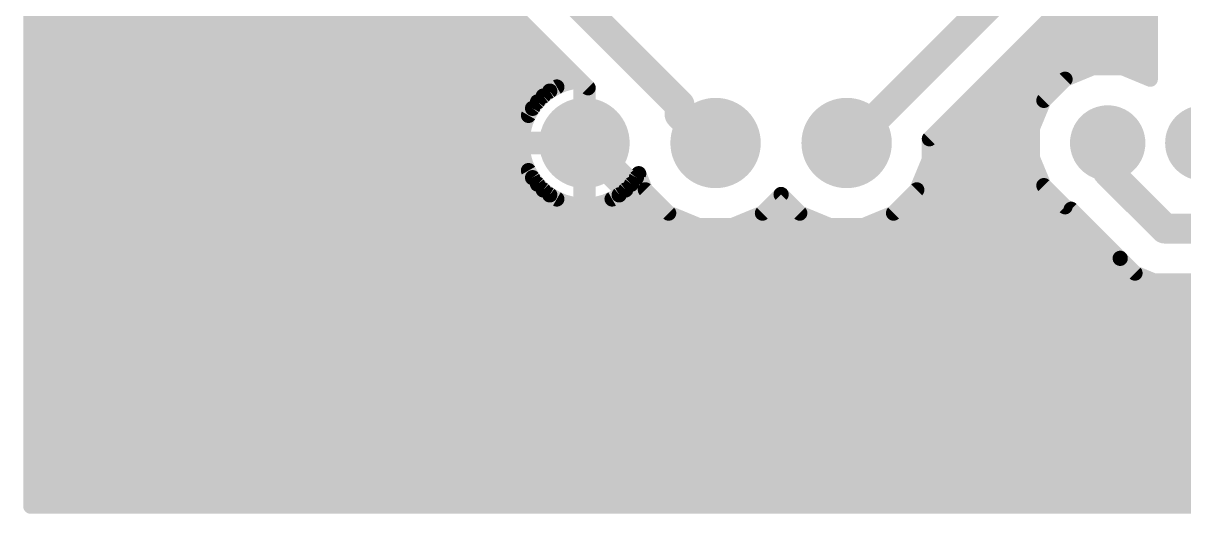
# Model space of a CAD drawing. Extents: x 5.3 to 94.7, y 6.6 to 67.
# Drawn here: x 5.33 to 36.32, y 6.6 to 19.71 of the extents above; entities that cross this region are included whole.
import ezdxf

# ---------------------------------------------------------------- set-up
doc = ezdxf.new("R2010")
doc.units = 0
doc.layers.add('16', color=175, linetype='CONTINUOUS')
doc.layers.add('17', color=82, linetype='CONTINUOUS')

# ---------------------------------------------------------------- blocks, each defined once
blk = doc.blocks.new('ROUNDP')
at = {"const_width": 0.5}
blk.add_lwpolyline([(0, -0.25, 1), (0, 0.25, 1), (0, -0.25)], format="xyb", dxfattribs=at)

msp = doc.modelspace()

# ---------------------------------------------------------------- linework, layer by layer
at = {"layer": '16'}
for points, const_width in [([(5.5372, 6.8072), (5.5372, 66.8428)], 0.4064), ([(34.036, 23.114), (27.432, 16.51)], 0.8), ([(35.4268, 22.805), (35.4268, 18.3131)], 0.4064), ([(18.542, 21.844), (22.86, 17.526)], 0.8), ([(29.5297, 16.6233), (34.8308, 21.9244)], 0.4064), ([(17.9608, 20.4408), (20.4168, 17.9848)], 0.4064), ([(5.5372, 19.9136), (18.488, 19.9136)], 0.4064), ([(32.82, 19.9136), (35.4268, 19.9136)], 0.4064), ([(5.5372, 19.5072), (18.8944, 19.5072)], 0.4064), ([(32.4136, 19.5072), (35.4268, 19.5072)], 0.4064), ([(5.5372, 19.1008), (19.3008, 19.1008)], 0.4064), ([(32.0072, 19.1008), (35.4268, 19.1008)], 0.4064), ([(5.5372, 18.6944), (19.7072, 18.6944)], 0.4064), ([(31.6008, 18.6944), (35.4268, 18.6944)], 0.4064), ([(33.8903, 18.5196), (33.1517, 18.2137)], 0.4064), ([(34.6897, 18.5196), (33.8903, 18.5196)], 0.4064), ([(35.4268, 18.2143), (34.6897, 18.5196)], 0.4064), ([(5.5372, 18.288), (20.1136, 18.288)], 0.4064), ([(19.7841, 18.0888), (19.5826, 18.0053)], 0.4064), ([(19.9947, 18.1452), (19.7841, 18.0888)], 0.4064), ([(20.211, 18.1737), (19.9947, 18.1452)], 0.4064), ([(20.2232, 18.1737), (20.211, 18.1737)], 0.4064), ([(20.2232, 16.6068), (20.2232, 18.1737)], 0.4064), ([(31.1944, 18.288), (33.3311, 18.288)], 0.4064), ([(33.1517, 18.2137), (32.5863, 17.6483)], 0.4064), ([(35.2489, 18.288), (35.4268, 18.288)], 0.4064), ([(35.4268, 18.3131), (35.4268, 18.2143)], 0.4064), ([(5.5372, 17.8816), (19.3746, 17.8816)], 0.4064), ([(19.3937, 17.8963), (19.2207, 17.7635)], 0.4064), ([(19.5826, 18.0053), (19.3937, 17.8963)], 0.4064), ([(20.2232, 17.8816), (20.4168, 17.8816)], 0.4064), ([(20.4168, 17.9848), (20.4168, 16.6068)], 0.4064), ([(30.788, 17.8816), (32.8196, 17.8816)], 0.4064), ([(5.5372, 17.4752), (18.9636, 17.4752)], 0.4064), ([(19.0665, 17.6093), (18.9337, 17.4363)], 0.4064), ([(19.2207, 17.7635), (19.0665, 17.6093)], 0.4064), ([(20.2232, 17.4752), (20.4168, 17.4752)], 0.4064), ([(22.86, 17.526), (22.86, 17.272)], 0.8), ([(22.86, 17.272), (23.622, 16.51)], 0.8), ([(30.3816, 17.4752), (32.5146, 17.4752)], 0.4064), ([(32.5863, 17.6483), (32.2804, 16.9097)], 0.4064), ([(18.8247, 17.2474), (18.7412, 17.0459)], 0.4064), ([(18.9337, 17.4363), (18.8247, 17.2474)], 0.4064), ([(5.5372, 17.0688), (18.7507, 17.0688)], 0.4064), ([(18.7412, 17.0459), (18.6848, 16.8353)], 0.4064), ([(20.2232, 17.0688), (20.4168, 17.0688)], 0.4064), ([(29.9752, 17.0688), (32.3463, 17.0688)], 0.4064), ([(32.2804, 16.9097), (32.2804, 16.1103)], 0.4064), ([(5.5372, 16.6624), (18.662, 16.6624)], 0.4064), ([(18.6848, 16.8353), (18.6563, 16.619)], 0.4064), ([(18.6563, 16.619), (18.6563, 16.6068)], 0.4064), ([(18.6563, 16.6068), (20.2232, 16.6068)], 0.4064), ([(24.384, 12.446), (20.32, 16.51)], 0.8), ([(20.2232, 16.6624), (20.4168, 16.6624)], 0.4064), ([(20.4168, 16.6068), (20.2232, 16.6068)], 0.4064), ([(20.2232, 16.6068), (20.2232, 16.4132)], 0.4064), ([(23.622, 16.51), (23.82, 16.51)], 0.8), ([(27.432, 16.51), (27.32, 16.51)], 0.8), ([(29.5297, 16.0705), (29.5297, 16.6233)], 0.4064), ([(29.5688, 16.6624), (32.2804, 16.6624)], 0.4064), ([(34.29, 15.748), (34.29, 16.51)], 0.8), ([(5.5372, 16.256), (18.6754, 16.256)], 0.4064), ([(20.2232, 16.4132), (18.6563, 16.4132)], 0.4064), ([(18.6563, 16.4132), (18.6563, 16.401)], 0.4064), ([(18.6563, 16.401), (18.6848, 16.1847)], 0.4064), ([(20.2232, 14.8463), (20.2232, 16.4132)], 0.4064), ([(20.2232, 16.4132), (20.4168, 16.4132)], 0.4064), ([(20.2232, 16.256), (20.4168, 16.256)], 0.4064), ([(20.4168, 16.4132), (20.4168, 14.8463)], 0.4064), ([(29.5297, 16.256), (32.2804, 16.256)], 0.4064), ([(18.6848, 16.1847), (18.7412, 15.9741)], 0.4064), ([(18.7412, 15.9741), (18.8247, 15.7726)], 0.4064), ([(29.1933, 15.2583), (29.5297, 16.0705)], 0.4064), ([(32.2804, 16.1103), (32.5863, 15.3717)], 0.4064), ([(35.814, 14.224), (34.29, 15.748)], 0.8), ([(5.5372, 15.8496), (18.7928, 15.8496)], 0.4064), ([(18.8247, 15.7726), (18.9337, 15.5837)], 0.4064), ([(20.2232, 15.8496), (20.4168, 15.8496)], 0.4064), ([(21.7063, 15.5837), (21.7678, 15.6903)], 0.4064), ([(21.7678, 15.6903), (21.9467, 15.2583)], 0.4064), ([(29.4382, 15.8496), (32.3884, 15.8496)], 0.4064), ([(5.5372, 15.4432), (19.0415, 15.4432)], 0.4064), ([(18.9337, 15.5837), (19.0665, 15.4107)], 0.4064), ([(19.0665, 15.4107), (19.2207, 15.2565)], 0.4064), ([(20.2232, 15.4432), (20.4168, 15.4432)], 0.4064), ([(21.4193, 15.2565), (21.5735, 15.4107)], 0.4064), ([(21.5735, 15.4107), (21.7063, 15.5837)], 0.4064), ([(21.5985, 15.4432), (21.8701, 15.4432)], 0.4064), ([(29.2699, 15.4432), (32.5567, 15.4432)], 0.4064), ([(32.5863, 15.3717), (33.1517, 14.8063)], 0.4064), ([(5.5372, 15.0368), (19.5443, 15.0368)], 0.4064), ([(19.2207, 15.2565), (19.3937, 15.1237)], 0.4064), ([(19.3937, 15.1237), (19.5826, 15.0147)], 0.4064), ([(19.5826, 15.0147), (19.7841, 14.9312)], 0.4064), ([(20.2232, 15.0368), (20.4168, 15.0368)], 0.4064), ([(20.8559, 14.9312), (21.0574, 15.0147)], 0.4064), ([(21.0574, 15.0147), (21.2463, 15.1237)], 0.4064), ([(21.0957, 15.0368), (22.1682, 15.0368)], 0.4064), ([(21.2463, 15.1237), (21.4193, 15.2565)], 0.4064), ([(21.9467, 15.2583), (22.5683, 14.6367)], 0.4064), ([(25.0717, 14.6367), (25.57, 15.135)], 0.4064), ([(25.4718, 15.0368), (25.6682, 15.0368)], 0.4064), ([(25.57, 15.135), (26.0683, 14.6367)], 0.4064), ([(28.5717, 14.6367), (29.1933, 15.2583)], 0.4064), ([(28.9718, 15.0368), (32.9212, 15.0368)], 0.4064), ([(19.7841, 14.9312), (19.9947, 14.8748)], 0.4064), ([(19.9947, 14.8748), (20.211, 14.8463)], 0.4064), ([(20.211, 14.8463), (20.2232, 14.8463)], 0.4064), ([(20.4168, 14.8463), (20.429, 14.8463)], 0.4064), ([(20.429, 14.8463), (20.6453, 14.8748)], 0.4064), ([(20.6453, 14.8748), (20.8559, 14.9312)], 0.4064), ([(33.1517, 14.8063), (33.3148, 14.7388)], 0.4064), ([(33.3148, 14.7388), (34.6244, 13.4291)], 0.4064), ([(5.5372, 14.6304), (22.5835, 14.6304)], 0.4064), ([(22.5683, 14.6367), (23.3805, 14.3003)], 0.4064), ([(24.2595, 14.3003), (25.0717, 14.6367)], 0.4064), ([(25.0565, 14.6304), (26.0835, 14.6304)], 0.4064), ([(26.0683, 14.6367), (26.8805, 14.3003)], 0.4064), ([(27.7595, 14.3003), (28.5717, 14.6367)], 0.4064), ([(28.5565, 14.6304), (33.4232, 14.6304)], 0.4064), ([(43.434, 14.224), (35.814, 14.224)], 0.8), ([(5.5372, 14.224), (33.8296, 14.224)], 0.4064), ([(23.3805, 14.3003), (24.2595, 14.3003)], 0.4064), ([(26.8805, 14.3003), (27.7595, 14.3003)], 0.4064), ([(5.5372, 13.8176), (34.236, 13.8176)], 0.4064), ([(5.5372, 13.4112), (34.6424, 13.4112)], 0.4064), ([(34.6244, 13.4291), (35.0192, 13.0344)], 0.4064), ([(5.5372, 13.0048), (35.0907, 13.0048)], 0.4064), ([(35.0192, 13.0344), (35.5349, 12.8208)], 0.4064), ([(35.5349, 12.8208), (43.7131, 12.8208)], 0.4064), ([(5.5372, 12.5984), (50.1872, 12.5984)], 0.4064), ([(44.958, 12.446), (24.384, 12.446)], 0.8), ([(5.5372, 12.192), (50.5936, 12.192)], 0.4064), ([(5.5372, 11.7856), (51, 11.7856)], 0.4064), ([(5.5372, 11.3792), (51.4064, 11.3792)], 0.4064), ([(5.5372, 10.9728), (51.8128, 10.9728)], 0.4064), ([(5.5372, 10.5664), (52.2192, 10.5664)], 0.4064), ([(5.5372, 10.16), (52.6256, 10.16)], 0.4064), ([(5.5372, 9.7536), (53.032, 9.7536)], 0.4064), ([(5.5372, 9.3472), (53.4384, 9.3472)], 0.4064), ([(5.5372, 8.9408), (94.4628, 8.9408)], 0.4064), ([(5.5372, 8.5344), (94.4628, 8.5344)], 0.4064), ([(5.5372, 8.128), (94.4628, 8.128)], 0.4064), ([(5.5372, 7.7216), (94.4628, 7.7216)], 0.4064), ([(5.5372, 7.3152), (94.4628, 7.3152)], 0.4064), ([(5.5372, 6.9088), (94.4628, 6.9088)], 0.4064), ([(94.4628, 6.8072), (5.5372, 6.8072)], 0.4064)]:
    msp.add_lwpolyline(points, dxfattribs=dict(at, const_width=const_width))
for points, const_width in [([(5.5372, 19.6088, 1), (5.5372, 19.4056)], 0.2032), ([(18.8944, 19.4056, 1), (18.8944, 19.6088)], 0.2032), ([(32.4136, 19.6088, 1), (32.4136, 19.4056)], 0.2032), ([(35.4268, 19.4056, 1), (35.4268, 19.6088)], 0.2032), ([(5.5372, 19.2024, 1), (5.5372, 18.9992)], 0.2032), ([(19.3008, 18.9992, 1), (19.3008, 19.2024)], 0.2032), ([(32.0072, 19.2024, 1), (32.0072, 18.9992)], 0.2032), ([(35.4268, 18.9992, 1), (35.4268, 19.2024)], 0.2032), ([(5.5372, 18.796, 1), (5.5372, 18.5928)], 0.2032), ([(19.7072, 18.5928, 1), (19.7072, 18.796)], 0.2032), ([(31.6008, 18.796, 1), (31.6008, 18.5928)], 0.2032), ([(33.8903, 18.6212, 1), (33.8903, 18.418)], 0.2032), ([(33.9291, 18.4257, 1), (33.8514, 18.6135)], 0.2032), ([(34.7286, 18.6135, 1), (34.6509, 18.4257)], 0.2032), ([(34.6897, 18.418, 1), (34.6897, 18.6212)], 0.2032), ([(35.4268, 18.5928, 1), (35.4268, 18.796)], 0.2032), ([(5.5372, 18.3896, 1), (5.5372, 18.1864)], 0.2032), ([(19.7578, 18.1869, 1), (19.8104, 17.9906)], 0.2032), ([(19.823, 17.9949, 1), (19.7452, 18.1827)], 0.2032), ([(19.9815, 18.246, 1), (20.008, 18.0445)], 0.2032), ([(20.021, 18.0471, 1), (19.9684, 18.2434)], 0.2032), ([(20.211, 18.2753, 1), (20.211, 18.0721)], 0.2032), ([(20.1136, 18.1864, 1), (20.1136, 18.3896)], 0.2032), ([(20.3248, 18.1737, 1), (20.1216, 18.1737)], 0.2032), ([(20.2242, 18.073, 1), (20.1977, 18.2744)], 0.2032), ([(20.2232, 18.0721, 1), (20.2232, 18.2753)], 0.2032), ([(31.1944, 18.3896, 1), (31.1944, 18.1864)], 0.2032), ([(33.1128, 18.3075, 1), (33.1905, 18.1198)], 0.2032), ([(33.2235, 18.1418, 1), (33.0798, 18.2855)], 0.2032), ([(33.3311, 18.1864, 1), (33.3311, 18.3896)], 0.2032), ([(35.2489, 18.3896, 1), (35.2489, 18.1864)], 0.2032), ([(35.5284, 18.3131, 1), (35.3252, 18.3131)], 0.2032), ([(35.3252, 18.3131, 1), (35.5284, 18.3131)], 0.2032), ([(35.3252, 18.2143, 1), (35.5284, 18.2143)], 0.2032), ([(35.3879, 18.1204, 1), (35.4657, 18.3082)], 0.2032), ([(35.4268, 18.1864, 1), (35.4268, 18.3896)], 0.2032), ([(5.5372, 17.9832, 1), (5.5372, 17.78)], 0.2032), ([(19.3429, 17.9843, 1), (19.4445, 17.8083)], 0.2032), ([(19.4556, 17.8157, 1), (19.3319, 17.9769)], 0.2032), ([(19.3746, 17.78, 1), (19.3746, 17.9832)], 0.2032), ([(19.5437, 18.0992, 1), (19.6215, 17.9115)], 0.2032), ([(19.6334, 17.9173, 1), (19.5318, 18.0933)], 0.2032), ([(20.2232, 17.9832, 1), (20.2232, 17.78)], 0.2032), ([(20.5184, 17.9848, 1), (20.3152, 17.9848)], 0.2032), ([(20.345, 17.9129, 1), (20.4886, 18.0566)], 0.2032), ([(20.4168, 17.78, 1), (20.4168, 17.9832)], 0.2032), ([(30.788, 17.9832, 1), (30.788, 17.78)], 0.2032), ([(32.8196, 17.78, 1), (32.8196, 17.9832)], 0.2032), ([(5.5372, 17.5768, 1), (5.5372, 17.3736)], 0.2032), ([(18.9636, 17.3736, 1), (18.9636, 17.5768)], 0.2032), ([(18.9946, 17.6811, 1), (19.1383, 17.5375)], 0.2032), ([(19.1471, 17.5475, 1), (18.9859, 17.6712)], 0.2032), ([(19.1588, 17.8441, 1), (19.2825, 17.6829)], 0.2032), ([(19.2925, 17.6917, 1), (19.1488, 17.8354)], 0.2032), ([(20.2232, 17.5768, 1), (20.2232, 17.3736)], 0.2032), ([(20.4168, 17.3736, 1), (20.4168, 17.5768)], 0.2032), ([(23.06, 17.526, 1), (22.66, 17.526)], 0.4), ([(23.0014, 17.4134, 1), (22.7186, 17.1306)], 0.4), ([(22.7186, 17.3846, 1), (23.0014, 17.6674)], 0.4), ([(30.3816, 17.5768, 1), (30.3816, 17.3736)], 0.2032), ([(32.5145, 17.7202, 1), (32.6582, 17.5765)], 0.2032), ([(32.6802, 17.6095, 1), (32.4925, 17.6872)], 0.2032), ([(32.5146, 17.3736, 1), (32.5146, 17.5768)], 0.2032), ([(18.7367, 17.2982, 1), (18.9127, 17.1966)], 0.2032), ([(18.9185, 17.2085, 1), (18.7308, 17.2863)], 0.2032), ([(18.8531, 17.4981, 1), (19.0143, 17.3744)], 0.2032), ([(19.0217, 17.3855, 1), (18.8457, 17.4871)], 0.2032), ([(22.66, 17.272, 1), (23.06, 17.272)], 0.4), ([(5.5372, 17.1704, 1), (5.5372, 16.9672)], 0.2032), ([(18.6473, 17.0848, 1), (18.8351, 17.007)], 0.2032), ([(18.8394, 17.0196, 1), (18.6431, 17.0722)], 0.2032), ([(18.7507, 16.9672, 1), (18.7507, 17.1704)], 0.2032), ([(20.2232, 17.1704, 1), (20.2232, 16.9672)], 0.2032), ([(20.4168, 16.9672, 1), (20.4168, 17.1704)], 0.2032), ([(29.9752, 17.1704, 1), (29.9752, 16.9672)], 0.2032), ([(32.382, 16.9097, 1), (32.1788, 16.9097)], 0.2032), ([(32.1865, 16.9486, 1), (32.3743, 16.8709)], 0.2032), ([(32.3463, 16.9672, 1), (32.3463, 17.1704)], 0.2032), ([(5.5372, 16.764, 1), (5.5372, 16.5608)], 0.2032), ([(18.7579, 16.619, 1), (18.5547, 16.6191)], 0.2032), ([(18.6563, 16.7084, 1), (18.6563, 16.5052)], 0.2032), ([(18.5556, 16.6323, 1), (18.757, 16.6058)], 0.2032), ([(18.5866, 16.8616, 1), (18.7829, 16.809)], 0.2032), ([(18.7855, 16.822, 1), (18.584, 16.8485)], 0.2032), ([(18.662, 16.5608, 1), (18.662, 16.764)], 0.2032), ([(20.4614, 16.6514, 1), (20.1786, 16.3686)], 0.4), ([(20.2232, 16.764, 1), (20.2232, 16.5608)], 0.2032), ([(20.2232, 16.7084, 1), (20.2232, 16.5052)], 0.2032), ([(20.3248, 16.6068, 1), (20.1216, 16.6068)], 0.2032), ([(20.2232, 16.5052, 1), (20.2232, 16.7084)], 0.2032), ([(20.4168, 16.5608, 1), (20.4168, 16.764)], 0.2032), ([(20.4168, 16.5052, 1), (20.4168, 16.7084)], 0.2032), ([(23.622, 16.71, 1), (23.622, 16.31)], 0.4), ([(23.4806, 16.3686, 1), (23.7634, 16.6514)], 0.4), ([(23.82, 16.31, 1), (23.82, 16.71)], 0.4), ([(27.32, 16.71, 1), (27.32, 16.31)], 0.4), ([(27.2906, 16.6514, 1), (27.5734, 16.3686)], 0.4), ([(27.432, 16.31, 1), (27.432, 16.71)], 0.4), ([(29.6313, 16.6233, 1), (29.4281, 16.6233)], 0.2032), ([(29.4579, 16.6951, 1), (29.6015, 16.5514)], 0.2032), ([(29.5688, 16.764, 1), (29.5688, 16.5608)], 0.2032), ([(32.2804, 16.5608, 1), (32.2804, 16.764)], 0.2032), ([(34.49, 16.51, 1), (34.09, 16.51)], 0.4), ([(5.5372, 16.3576, 1), (5.5372, 16.1544)], 0.2032), ([(18.5547, 16.6068, 1), (18.7579, 16.6068)], 0.2032), ([(18.6563, 16.5148, 1), (18.6563, 16.3116)], 0.2032), ([(18.7579, 16.4132, 1), (18.5547, 16.4132)], 0.2032), ([(18.757, 16.4142, 1), (18.5556, 16.3877)], 0.2032), ([(18.5547, 16.401, 1), (18.7579, 16.401)], 0.2032), ([(18.6754, 16.1544, 1), (18.6754, 16.3576)], 0.2032), ([(20.1216, 16.6068, 1), (20.3248, 16.6068)], 0.2032), ([(20.3248, 16.4132, 1), (20.1216, 16.4132)], 0.2032), ([(20.2232, 16.5148, 1), (20.2232, 16.3116)], 0.2032), ([(20.1216, 16.4132, 1), (20.3248, 16.4132)], 0.2032), ([(20.2232, 16.3576, 1), (20.2232, 16.1544)], 0.2032), ([(20.2232, 16.3116, 1), (20.2232, 16.5148)], 0.2032), ([(20.3152, 16.6068, 1), (20.5184, 16.6068)], 0.2032), ([(20.5184, 16.4132, 1), (20.3152, 16.4132)], 0.2032), ([(20.4168, 16.3116, 1), (20.4168, 16.5148)], 0.2032), ([(20.4168, 16.1544, 1), (20.4168, 16.3576)], 0.2032), ([(29.5297, 16.3576, 1), (29.5297, 16.1544)], 0.2032), ([(32.2804, 16.1544, 1), (32.2804, 16.3576)], 0.2032), ([(18.7829, 16.211, 1), (18.5866, 16.1584)], 0.2032), ([(18.584, 16.1715, 1), (18.7855, 16.198)], 0.2032), ([(18.8351, 16.013, 1), (18.6473, 15.9352)], 0.2032), ([(29.4281, 16.0705, 1), (29.6313, 16.0705)], 0.2032), ([(29.6236, 16.0316, 1), (29.4358, 16.1093)], 0.2032), ([(32.3743, 16.1491, 1), (32.1865, 16.0714)], 0.2032), ([(32.1788, 16.1103, 1), (32.382, 16.1103)], 0.2032), ([(34.4314, 15.8894, 1), (34.1486, 15.6066)], 0.4), ([(5.5372, 15.9512, 1), (5.5372, 15.748)], 0.2032), ([(18.6431, 15.9478, 1), (18.8394, 16.0004)], 0.2032), ([(18.9127, 15.8234, 1), (18.7367, 15.7218)], 0.2032), ([(18.7308, 15.7337, 1), (18.9185, 15.8115)], 0.2032), ([(18.7928, 15.748, 1), (18.7928, 15.9512)], 0.2032), ([(20.2232, 15.9512, 1), (20.2232, 15.748)], 0.2032), ([(20.4168, 15.748, 1), (20.4168, 15.9512)], 0.2032), ([(21.8617, 15.7291, 1), (21.6739, 15.6514)], 0.2032), ([(21.8558, 15.6395, 1), (21.6798, 15.741)], 0.2032), ([(29.4382, 15.9512, 1), (29.4382, 15.748)], 0.2032), ([(32.3884, 15.748, 1), (32.3884, 15.9512)], 0.2032), ([(34.09, 15.748, 1), (34.49, 15.748)], 0.4), ([(5.5372, 15.5448, 1), (5.5372, 15.3416)], 0.2032), ([(19.0143, 15.6456, 1), (18.8531, 15.5219)], 0.2032), ([(18.8457, 15.5329, 1), (19.0217, 15.6345)], 0.2032), ([(19.1383, 15.4825, 1), (18.9946, 15.3388)], 0.2032), ([(18.9859, 15.3488, 1), (19.1471, 15.4725)], 0.2032), ([(19.0415, 15.3416, 1), (19.0415, 15.5448)], 0.2032), ([(20.2232, 15.5448, 1), (20.2232, 15.3416)], 0.2032), ([(20.4168, 15.3416, 1), (20.4168, 15.5448)], 0.2032), ([(21.4929, 15.4725, 1), (21.6541, 15.3488)], 0.2032), ([(21.5985, 15.5448, 1), (21.5985, 15.3416)], 0.2032), ([(21.6454, 15.3388, 1), (21.5017, 15.4825)], 0.2032), ([(21.6183, 15.6345, 1), (21.7943, 15.5329)], 0.2032), ([(21.7869, 15.5219, 1), (21.6257, 15.6456)], 0.2032), ([(21.8701, 15.3416, 1), (21.8701, 15.5448)], 0.2032), ([(29.2699, 15.5448, 1), (29.2699, 15.3416)], 0.2032), ([(32.6582, 15.4435, 1), (32.5145, 15.2998)], 0.2032), ([(32.4925, 15.3328, 1), (32.6802, 15.4105)], 0.2032), ([(32.5567, 15.3416, 1), (32.5567, 15.5448)], 0.2032), ([(5.5372, 15.1384, 1), (5.5372, 14.9352)], 0.2032), ([(19.2825, 15.3371, 1), (19.1588, 15.1759)], 0.2032), ([(19.1488, 15.1846, 1), (19.2925, 15.3283)], 0.2032), ([(19.4445, 15.2117, 1), (19.3429, 15.0357)], 0.2032), ([(19.3319, 15.0431, 1), (19.4556, 15.2043)], 0.2032), ([(19.6215, 15.1085, 1), (19.5437, 14.9208)], 0.2032), ([(19.5318, 14.9267, 1), (19.6334, 15.1027)], 0.2032), ([(19.5443, 14.9352, 1), (19.5443, 15.1384)], 0.2032), ([(20.2232, 15.1384, 1), (20.2232, 14.9352)], 0.2032), ([(20.4168, 14.9352, 1), (20.4168, 15.1384)], 0.2032), ([(21.0066, 15.1027, 1), (21.1082, 14.9267)], 0.2032), ([(21.0957, 15.1384, 1), (21.0957, 14.9352)], 0.2032), ([(21.0963, 14.9208, 1), (21.0185, 15.1085)], 0.2032), ([(21.1844, 15.2043, 1), (21.3081, 15.0431)], 0.2032), ([(21.2971, 15.0357, 1), (21.1955, 15.2117)], 0.2032), ([(21.3475, 15.3283, 1), (21.4911, 15.1846)], 0.2032), ([(21.4812, 15.1759, 1), (21.3575, 15.3371)], 0.2032), ([(22.0185, 15.3301, 1), (21.8749, 15.1865)], 0.2032), ([(21.8528, 15.2194, 1), (22.0406, 15.2972)], 0.2032), ([(22.1682, 14.9352, 1), (22.1682, 15.1384)], 0.2032), ([(25.4718, 15.1384, 1), (25.4718, 14.9352)], 0.2032), ([(25.6418, 15.2069, 1), (25.4982, 15.0632)], 0.2032), ([(25.6418, 15.0632, 1), (25.4982, 15.2069)], 0.2032), ([(25.6682, 14.9352, 1), (25.6682, 15.1384)], 0.2032), ([(28.9718, 15.1384, 1), (28.9718, 14.9352)], 0.2032), ([(29.0994, 15.2972, 1), (29.2872, 15.2194)], 0.2032), ([(29.2651, 15.1865, 1), (29.1214, 15.3301)], 0.2032), ([(32.9212, 14.9352, 1), (32.9212, 15.1384)], 0.2032), ([(19.8104, 15.0294, 1), (19.7578, 14.8331)], 0.2032), ([(19.7452, 14.8373, 1), (19.823, 15.0251)], 0.2032), ([(20.008, 14.9755, 1), (19.9815, 14.774)], 0.2032), ([(19.9684, 14.7766, 1), (20.021, 14.9729)], 0.2032), ([(20.211, 14.9479, 1), (20.211, 14.7447)], 0.2032), ([(20.1216, 14.8463, 1), (20.3248, 14.8463)], 0.2032), ([(20.1977, 14.7456, 1), (20.2242, 14.947)], 0.2032), ([(20.2232, 14.7447, 1), (20.2232, 14.9479)], 0.2032), ([(20.4168, 14.9479, 1), (20.4168, 14.7447)], 0.2032), ([(20.3152, 14.8463, 1), (20.5184, 14.8463)], 0.2032), ([(20.4158, 14.947, 1), (20.4423, 14.7456)], 0.2032), ([(20.4291, 14.7447, 1), (20.429, 14.9479)], 0.2032), ([(20.619, 14.9729, 1), (20.6716, 14.7766)], 0.2032), ([(20.6585, 14.774, 1), (20.632, 14.9755)], 0.2032), ([(20.817, 15.0251, 1), (20.8948, 14.8373)], 0.2032), ([(20.8822, 14.8331, 1), (20.8296, 15.0294)], 0.2032), ([(33.1905, 14.9002, 1), (33.1128, 14.7125)], 0.2032), ([(33.0798, 14.7345, 1), (33.2235, 14.8782)], 0.2032), ([(33.3867, 14.8106, 1), (33.243, 14.6669)], 0.2032), ([(33.2759, 14.6449, 1), (33.3537, 14.8326)], 0.2032), ([(5.5372, 14.732, 1), (5.5372, 14.5288)], 0.2032), ([(22.6072, 14.7306, 1), (22.5294, 14.5428)], 0.2032), ([(22.4965, 14.5649, 1), (22.6401, 14.7085)], 0.2032), ([(22.5835, 14.5288, 1), (22.5835, 14.732)], 0.2032), ([(25.0565, 14.732, 1), (25.0565, 14.5288)], 0.2032), ([(24.9999, 14.7085, 1), (25.1435, 14.5649)], 0.2032), ([(25.1106, 14.5428, 1), (25.0328, 14.7306)], 0.2032), ([(26.1072, 14.7306, 1), (26.0294, 14.5428)], 0.2032), ([(25.9965, 14.5649, 1), (26.1401, 14.7085)], 0.2032), ([(26.0835, 14.5288, 1), (26.0835, 14.732)], 0.2032), ([(28.5565, 14.732, 1), (28.5565, 14.5288)], 0.2032), ([(28.4999, 14.7085, 1), (28.6435, 14.5649)], 0.2032), ([(28.6106, 14.5428, 1), (28.5328, 14.7306)], 0.2032), ([(33.4232, 14.5288, 1), (33.4232, 14.732)], 0.2032), ([(35.814, 14.424, 1), (35.814, 14.024)], 0.4), ([(35.6726, 14.0826, 1), (35.9554, 14.3654)], 0.4), ([(5.5372, 14.3256, 1), (5.5372, 14.1224)], 0.2032), ([(23.3805, 14.4019, 1), (23.3805, 14.1987)], 0.2032), ([(23.3416, 14.2064, 1), (23.4193, 14.3942)], 0.2032), ([(24.2207, 14.3942, 1), (24.2984, 14.2064)], 0.2032), ([(24.2595, 14.1987, 1), (24.2595, 14.4019)], 0.2032), ([(26.8805, 14.4019, 1), (26.8805, 14.1987)], 0.2032), ([(26.8416, 14.2064, 1), (26.9193, 14.3942)], 0.2032), ([(27.7207, 14.3942, 1), (27.7984, 14.2064)], 0.2032), ([(27.7595, 14.1987, 1), (27.7595, 14.4019)], 0.2032), ([(33.8296, 14.1224, 1), (33.8296, 14.3256)], 0.2032), ([(5.5372, 13.9192, 1), (5.5372, 13.716)], 0.2032), ([(34.236, 13.716, 1), (34.236, 13.9192)], 0.2032), ([(5.5372, 13.5128, 1), (5.5372, 13.3096)], 0.2032), ([(34.6963, 13.501, 1), (34.5526, 13.3573)], 0.2032), ([(34.5526, 13.3573, 1), (34.6963, 13.501)], 0.2032), ([(34.6424, 13.3096, 1), (34.6424, 13.5128)], 0.2032), ([(5.5372, 13.1064, 1), (5.5372, 12.9032)], 0.2032), ([(35.058, 13.1283, 1), (34.9803, 12.9406)], 0.2032), ([(34.9473, 12.9626, 1), (35.091, 13.1063)], 0.2032), ([(35.0907, 12.9032, 1), (35.0907, 13.1064)], 0.2032), ([(35.5349, 12.9224, 1), (35.5349, 12.7192)], 0.2032), ([(35.496, 12.7269, 1), (35.5738, 12.9147)], 0.2032), ([(5.5372, 12.7, 1), (5.5372, 12.4968)], 0.2032), ([(24.384, 12.646, 1), (24.384, 12.246)], 0.4), ([(24.2426, 12.3046, 1), (24.5254, 12.5874)], 0.4), ([(5.5372, 12.2936, 1), (5.5372, 12.0904)], 0.2032), ([(5.5372, 11.8872, 1), (5.5372, 11.684)], 0.2032), ([(5.5372, 11.4808, 1), (5.5372, 11.2776)], 0.2032), ([(5.5372, 11.0744, 1), (5.5372, 10.8712)], 0.2032), ([(5.5372, 10.668, 1), (5.5372, 10.4648)], 0.2032), ([(5.5372, 10.2616, 1), (5.5372, 10.0584)], 0.2032), ([(5.5372, 9.8552, 1), (5.5372, 9.652)], 0.2032), ([(5.5372, 9.4488, 1), (5.5372, 9.2456)], 0.2032), ([(5.5372, 9.0424, 1), (5.5372, 8.8392)], 0.2032), ([(5.5372, 8.636, 1), (5.5372, 8.4328)], 0.2032), ([(5.5372, 8.2296, 1), (5.5372, 8.0264)], 0.2032), ([(5.5372, 7.8232, 1), (5.5372, 7.62)], 0.2032), ([(5.5372, 7.4168, 1), (5.5372, 7.2136)], 0.2032), ([(5.5372, 7.0104, 1), (5.5372, 6.8072)], 0.2032), ([(5.5372, 6.9088, 1), (5.5372, 6.7056)], 0.2032), ([(5.4356, 6.8072, 1), (5.6388, 6.8072)], 0.2032)]:
    msp.add_lwpolyline(points, format="xyb", dxfattribs=dict(at, const_width=const_width))

# ---------------------------------------------------------------- block references
at = {"layer": '17', "xscale": 2.413, "yscale": 2.413}
for p in [(20.32, 16.51), (23.82, 16.51), (27.32, 16.51)]:
    msp.add_blockref('ROUNDP', p, dxfattribs=at)
at = {"layer": '17', "xscale": 2.0128, "yscale": 2.0128, "rotation": 270}
for p in [(34.29, 16.51), (36.83, 16.51)]:
    msp.add_blockref('ROUNDP', p, dxfattribs=at)

doc.saveas('drawing.dxf')
